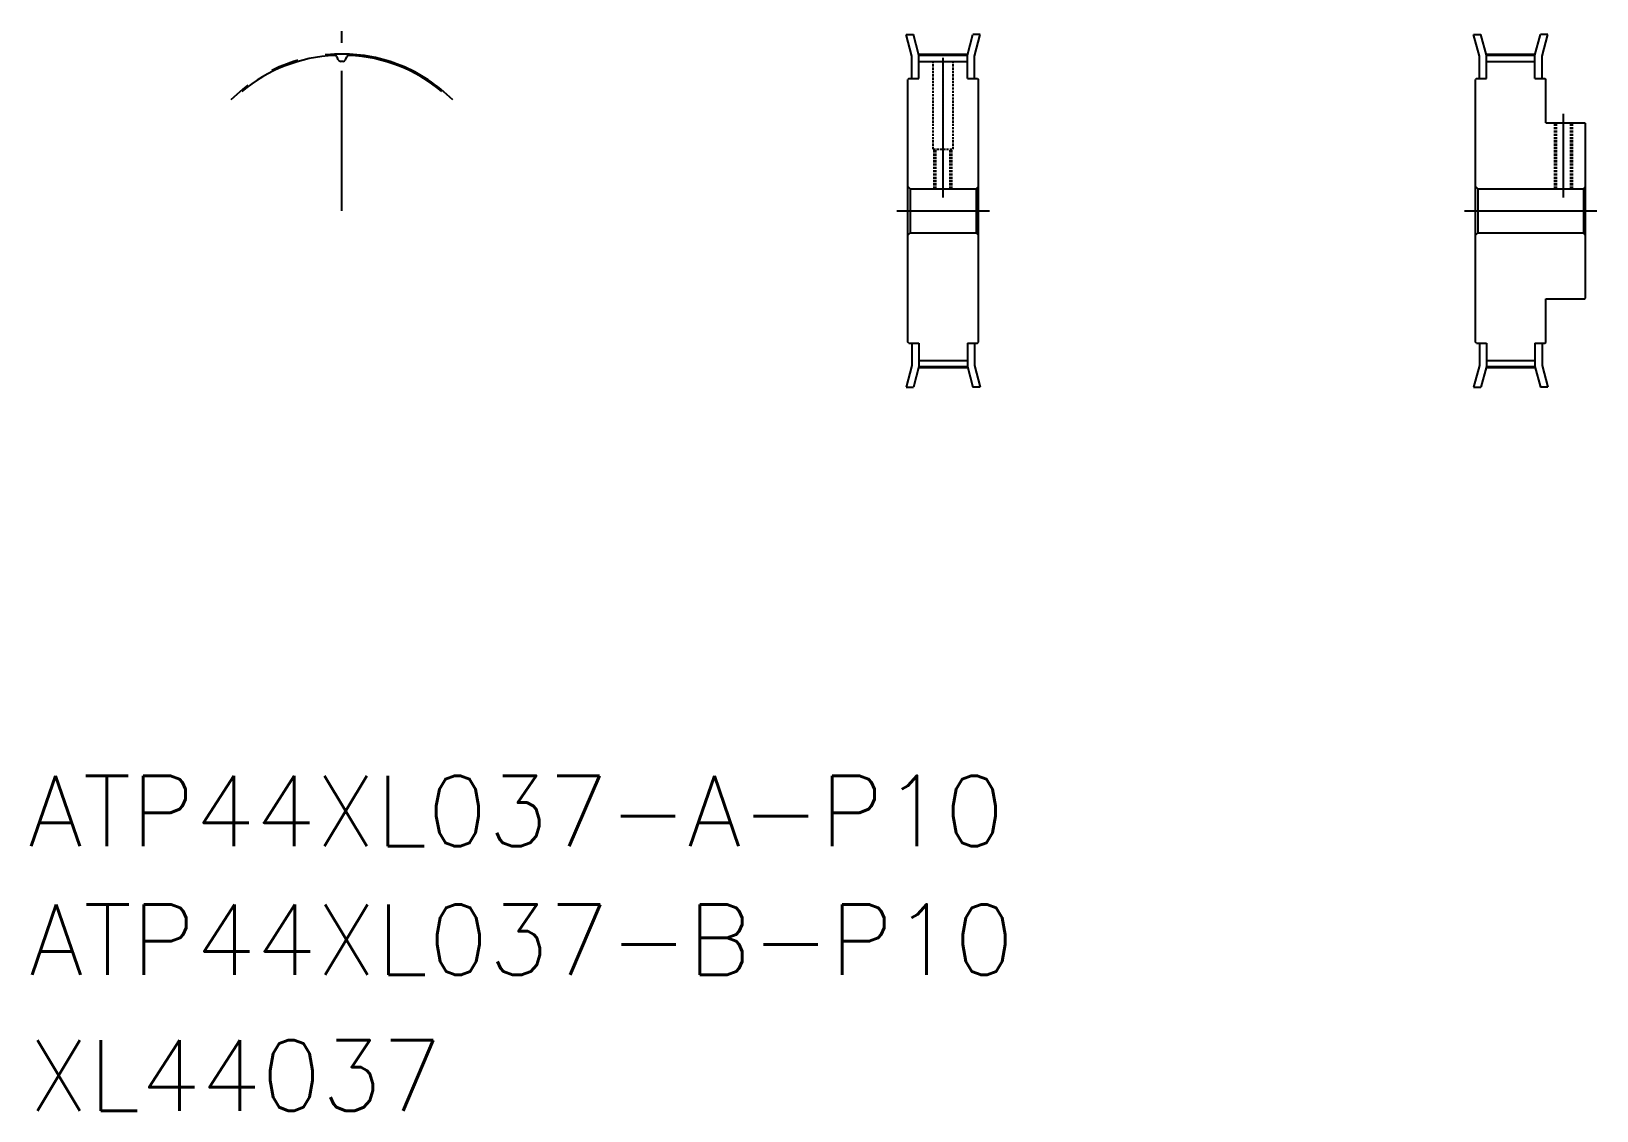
# Model space of a CAD drawing. Extents: x -80 to 275, y -115 to 130.
import ezdxf

# ---------------------------------------------------------------- set-up
doc = ezdxf.new("R2010")
doc.units = 0
doc.linetypes.add('CENTER', pattern=[50.8, 31.75, -6.35, 6.35, -6.35])
doc.linetypes.add('DASHED', pattern=[0.75, 0.5, -0.25])
doc.layers.get('0').update_dxf_attribs({"linetype": 'CONTINUOUS'})
doc.layers.add('CENTER', color=1, linetype='CENTER')
doc.styles.get("Standard").update_dxf_attribs({"font": 'txt', "bigfont": 'BIGFONT'})

msp = doc.modelspace()

# ---------------------------------------------------------------- linework, layer by layer
at = {"color": 7, "linetype": 'CONTINUOUS'}
for p, q in [((118.32, 129.45), (119.98, 129.45)), ((119.63, 124.56), (118.32, 129.45)), ((121.23, 124.77), (119.98, 129.45)), ((132.23, 124.77), (133.48, 129.45)), ((135.14, 129.45), (133.48, 129.45)), ((133.83, 124.56), (135.14, 129.45)), ((247.1, 129.45), (248.76, 129.45)), ((248.41, 124.56), (247.1, 129.45)), ((250.01, 124.77), (248.76, 129.45)), ((261.01, 124.77), (262.27, 129.45)), ((263.92, 129.45), (262.27, 129.45)), ((262.61, 124.56), (263.92, 129.45)), ((-10.49, 123.73), (-10.79, 124.38)), ((-8.89, 123.73), (-8.58, 124.38)), ((119.63, 119.45), (119.63, 124.56)), ((121.23, 119.45), (121.23, 124.77)), ((121.23, 124.77), (132.23, 124.77)), ((132.23, 119.45), (132.23, 124.77)), ((133.83, 119.45), (133.83, 124.56)), ((248.41, 119.45), (248.41, 124.56)), ((250.01, 124.77), (261.01, 124.77)), ((250.01, 119.45), (250.01, 124.77)), ((261.01, 119.45), (261.01, 124.77)), ((262.61, 119.45), (262.61, 124.56)), ((121.23, 123.37), (132.23, 123.37)), ((250.01, 123.37), (261.01, 123.37)), ((118.93, 119.45), (118.73, 119.25)), ((118.73, 59.65), (118.73, 119.25)), ((118.93, 119.45), (121.23, 119.45)), ((132.23, 119.45), (134.53, 119.45)), ((134.53, 119.45), (134.73, 119.25)), ((134.73, 59.65), (134.73, 119.25)), ((247.71, 119.45), (247.51, 119.25)), ((247.51, 59.65), (247.51, 119.25)), ((247.71, 119.45), (250.01, 119.45)), ((261.01, 119.45), (263.31, 119.45)), ((263.31, 119.45), (263.51, 119.25)), ((263.51, 109.45), (263.51, 119.25)), ((263.51, 109.45), (272.31, 109.45)), ((272.31, 109.45), (272.51, 109.25)), ((272.51, 69.65), (272.51, 109.25)), ((119.23, 94.45), (118.73, 94.95)), ((119.23, 94.45), (134.23, 94.45)), ((119.23, 94.45), (119.23, 84.45)), ((134.23, 94.45), (134.73, 94.95)), ((134.23, 94.45), (134.23, 84.45)), ((248.01, 94.45), (247.51, 94.95)), ((248.01, 94.45), (272.01, 94.45)), ((248.01, 94.45), (248.01, 84.45)), ((272.01, 94.45), (272.51, 94.95)), ((272.01, 94.45), (272.01, 84.45)), ((119.23, 84.45), (118.73, 83.95)), ((119.23, 84.45), (134.23, 84.45)), ((134.23, 84.45), (134.73, 83.95)), ((248.01, 84.45), (247.51, 83.95)), ((248.01, 84.45), (272.01, 84.45)), ((272.01, 84.45), (272.51, 83.95)), ((263.51, 59.65), (263.51, 69.45)), ((263.51, 69.45), (272.31, 69.45)), ((272.31, 69.45), (272.51, 69.65)), ((118.93, 59.45), (118.73, 59.65)), ((118.93, 59.45), (121.23, 59.45)), ((119.63, 59.45), (119.63, 54.34)), ((121.23, 59.45), (121.23, 54.13)), ((132.23, 59.45), (132.23, 54.13)), ((132.23, 59.45), (134.53, 59.45)), ((133.83, 59.45), (133.83, 54.34)), ((134.53, 59.45), (134.73, 59.65)), ((247.71, 59.45), (247.51, 59.65)), ((247.71, 59.45), (250.01, 59.45)), ((248.41, 59.45), (248.41, 54.34)), ((250.01, 59.45), (250.01, 54.13)), ((261.01, 59.45), (261.01, 54.13)), ((261.01, 59.45), (263.31, 59.45)), ((262.61, 59.45), (262.61, 54.34)), ((263.31, 59.45), (263.51, 59.65)), ((119.63, 54.34), (118.32, 49.45)), ((121.23, 54.13), (119.98, 49.45)), ((121.23, 55.53), (132.23, 55.53)), ((121.23, 54.13), (132.23, 54.13)), ((132.23, 54.13), (133.48, 49.45)), ((133.83, 54.34), (135.14, 49.45)), ((248.41, 54.34), (247.1, 49.45)), ((250.01, 54.13), (248.76, 49.45)), ((250.01, 55.53), (261.01, 55.53)), ((250.01, 54.13), (261.01, 54.13)), ((261.01, 54.13), (262.27, 49.45)), ((262.61, 54.34), (263.92, 49.45)), ((118.32, 49.45), (119.98, 49.45)), ((135.14, 49.45), (133.48, 49.45)), ((247.1, 49.45), (248.76, 49.45)), ((263.92, 49.45), (262.27, 49.45))]:
    msp.add_line(p, q, dxfattribs=at)
at = {"color": 3, "linetype": 'DASHED'}
for p, q in [((124.48, 103.45), (124.48, 123.37)), ((128.98, 103.45), (128.98, 123.37)), ((265.51, 94.45), (265.51, 109.45)), ((265.89, 94.45), (265.89, 109.45)), ((269.13, 94.45), (269.13, 109.45)), ((269.51, 94.45), (269.51, 109.45)), ((124.48, 103.45), (128.98, 103.45)), ((124.73, 94.45), (124.73, 103.45)), ((125.11, 94.45), (125.11, 103.45)), ((128.35, 94.45), (128.35, 103.45)), ((128.73, 94.45), (128.73, 103.45))]:
    msp.add_line(p, q, dxfattribs=at)
at = {"color": 7, "linetype": 'CONTINUOUS'}
for centre, radius, start, end in [((-9.69, 89.45), 35.32, 92.7423, 130), ((-11.35, 124.12), 0.61, 25, 92.7423), ((-8.03, 124.12), 0.61, 87.2577, 155), ((-9.69, 89.45), 35.32, 50, 87.2577), ((-9.94, 123.98), 0.61, 205, 270.4127), ((-9.69, 89.45), 33.92, 89.5873, 90.4127), ((-9.44, 123.98), 0.61, 269.5873, 335)]:
    msp.add_arc(centre, radius, start, end, dxfattribs=at)
at = {"layer": 'CENTER', "color": 1, "linetype": 'CENTER'}
for p, q in [((-9.69, 89.45), (-9.69, 130.18)), ((121.23, 125.03), (132.23, 125.03)), ((126.73, 92.45), (126.73, 127.03)), ((250.01, 125.03), (261.01, 125.03)), ((267.51, 92.45), (267.51, 111.45)), ((116.23, 89.45), (137.23, 89.45)), ((245.01, 89.45), (275.01, 89.45)), ((121.23, 53.88), (132.23, 53.88)), ((250.01, 53.88), (261.01, 53.88))]:
    msp.add_line(p, q, dxfattribs=at)
msp.add_arc((-9.69, 89.45), 35.58, 45, 135, dxfattribs=at)

# ---------------------------------------------------------------- texts
at = {"color": 7, "linetype": 'CONTINUOUS'}
for s, p in [('ATP44XL037-A-P10', (-80.83, -54.72)), ('ATP44XL037-B-P10', (-80.67, -83.9)), ('XL44037', (-80.83, -114.72))]:
    msp.add_text(s, height=16, dxfattribs=at).set_placement(p)

doc.saveas('drawing.dxf')
